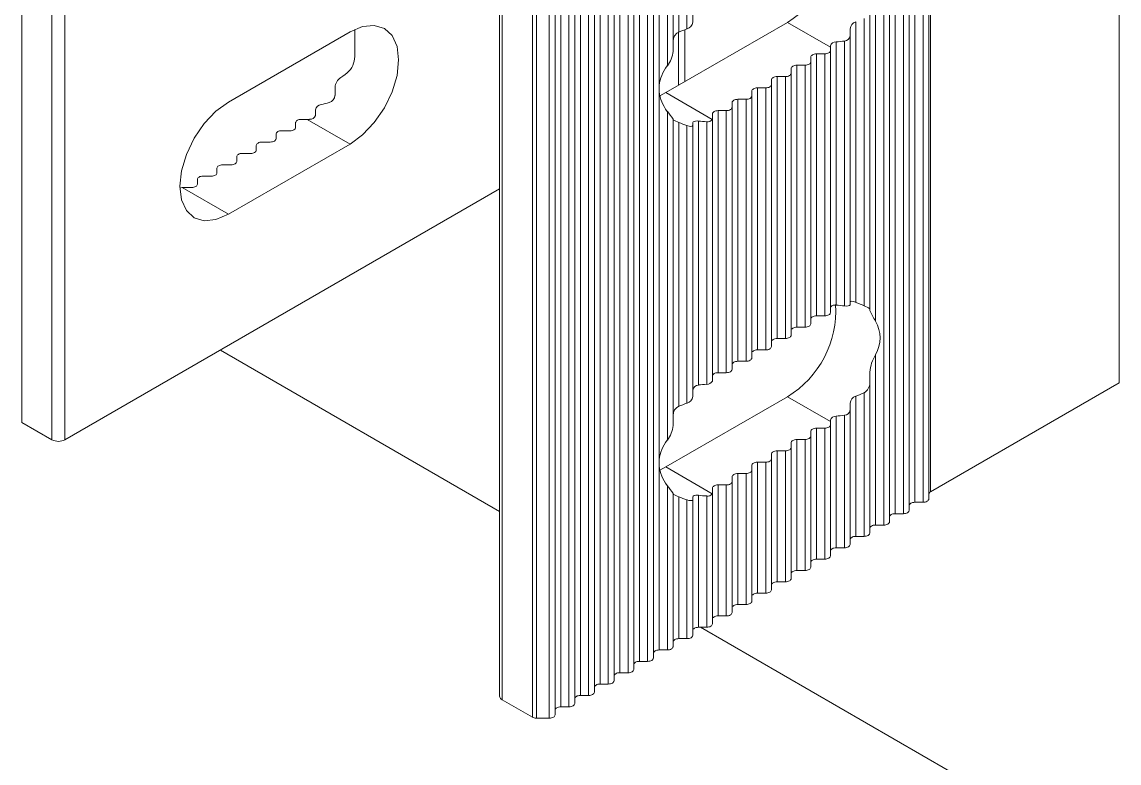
# Model space of a CAD drawing. Header units: millimetres. Extents: x 39 to 459, y 26 to 647.
# Drawn here: x 69.066 to 70.503, y 265.525 to 266.495 of the extents above; entities that cross this region are included whole.
import ezdxf

# ---------------------------------------------------------------- set-up
doc = ezdxf.new("R2010")
doc.units = ezdxf.units.MM
doc.layers.add('ANTET', color=7, linetype='Continuous')

# ---------------------------------------------------------------- blocks, each defined once
blk = doc.blocks.new('Griyaj Montajı')
at = {"color": 7, "linetype": 'Continuous', "lineweight": 15}
for p, q in [((11053.4576, 2158.6993), (11053.4576, 2157.7195)), ((11052.021, 2158.6476), (11052.021, 2157.6678)), ((11052.0603, 2158.625), (11052.0603, 2157.6451)), ((11052.0773, 2158.625), (11052.0773, 2157.6451)), ((11053.2106, 2158.5567), (11053.2106, 2157.5769)), ((11053.1902, 2158.5431), (11053.1902, 2157.5633)), ((11053.2009, 2158.5431), (11053.2009, 2157.5633)), ((11053.2084, 2158.5475), (11053.2084, 2157.5676)), ((11053.1644, 2158.5283), (11053.1644, 2157.5484)), ((11053.1752, 2158.5283), (11053.1752, 2157.5484)), ((11053.1827, 2158.5326), (11053.1827, 2157.5528)), ((11053.1494, 2158.5134), (11053.1494, 2157.5336)), ((11053.1569, 2158.5177), (11053.1569, 2157.5379)), ((11052.8993, 2158.369), (11052.8993, 2158.1917)), ((11052.8736, 2158.3542), (11052.8736, 2158.1537)), ((11052.8811, 2158.3647), (11052.8811, 2158.1789)), ((11052.8918, 2158.3647), (11052.8918, 2158.183)), ((11052.8553, 2158.3498), (11052.8553, 2158.1091)), ((11052.8661, 2158.3498), (11052.8661, 2158.1347)), ((11052.8296, 2158.335), (11052.8296, 2157.3551)), ((11052.8403, 2158.335), (11052.8403, 2157.3551)), ((11052.8478, 2158.3393), (11052.8478, 2157.3595)), ((11052.8038, 2158.3201), (11052.8038, 2157.3403)), ((11052.8146, 2158.3201), (11052.8146, 2157.3403)), ((11052.8221, 2158.3244), (11052.8221, 2157.3446)), ((11052.778, 2158.3052), (11052.778, 2157.3254)), ((11052.7888, 2158.3052), (11052.7888, 2157.3254)), ((11052.7963, 2158.3096), (11052.7963, 2157.3297)), ((11052.6465, 2158.2894), (11052.6465, 2157.3096)), ((11052.65, 2158.2845), (11052.65, 2157.3047)), ((11052.7523, 2158.2904), (11052.7523, 2157.3105)), ((11052.763, 2158.2904), (11052.763, 2157.3105)), ((11052.7705, 2158.2947), (11052.7705, 2157.3148)), ((11052.7265, 2158.2755), (11052.7265, 2157.2956)), ((11052.7373, 2158.2755), (11052.7373, 2157.2956)), ((11052.7448, 2158.2798), (11052.7448, 2157.3)), ((11052.6893, 2158.2619), (11052.6893, 2157.282)), ((11052.6946, 2158.2606), (11052.6946, 2157.2808)), ((11052.7115, 2158.2606), (11052.7115, 2157.2808)), ((11052.719, 2158.265), (11052.719, 2157.2851)), ((11053.1386, 2158.2464), (11053.1386, 2157.8006)), ((11053.1236, 2158.1967), (11053.1236, 2157.8205)), ((11053.1311, 2158.2094), (11053.1311, 2157.8165)), ((11052.4567, 2158.1501), (11052.4567, 2158.1823)), ((11053.0234, 2158.1914), (11052.8643, 2158.0996)), ((11053.0796, 2158.1589), (11053.0234, 2158.1914)), ((11053.1054, 2158.1829), (11053.1054, 2158.1741)), ((11053.1129, 2158.1921), (11053.1129, 2157.8251)), ((11052.4506, 2158.1791), (11052.2915, 2158.0873)), ((11053.0979, 2158.1672), (11053.0979, 2157.8203)), ((11053.1054, 2158.1741), (11053.1054, 2157.822)), ((11053.0796, 2158.1609), (11053.0796, 2158.1589)), ((11053.0796, 2158.1589), (11053.0796, 2158.1547)), ((11053.0796, 2158.1547), (11053.0796, 2157.8117)), ((11053.0871, 2158.166), (11053.0871, 2157.8215)), ((11053.0539, 2158.146), (11053.0539, 2158.1398)), ((11053.0539, 2158.1398), (11053.0539, 2157.7969)), ((11053.0721, 2158.1503), (11053.0614, 2158.1503)), ((11053.0614, 2158.1503), (11053.0614, 2157.8074)), ((11053.0721, 2158.1503), (11053.0721, 2157.8074)), ((11053.0281, 2158.1311), (11053.0281, 2158.1249)), ((11053.0281, 2158.1249), (11053.0281, 2157.782)), ((11053.0464, 2158.1355), (11053.0356, 2158.1355)), ((11053.0356, 2158.1355), (11053.0356, 2157.7925)), ((11053.0464, 2158.1355), (11053.0464, 2157.7925)), ((11053.0024, 2158.1163), (11053.0024, 2158.1101)), ((11053.0024, 2158.1101), (11053.0024, 2157.7671)), ((11053.0206, 2158.1206), (11053.0099, 2158.1206)), ((11053.0099, 2158.1206), (11053.0099, 2157.7777)), ((11053.0206, 2158.1206), (11053.0206, 2157.7777)), ((11052.8553, 2158.1007), (11052.8553, 2157.6192)), ((11052.8643, 2158.0996), (11052.8561, 2158.0955)), ((11052.9249, 2158.0646), (11052.8643, 2158.0996)), ((11052.9766, 2158.1014), (11052.9766, 2158.0952)), ((11052.9766, 2158.0952), (11052.9766, 2157.7522)), ((11052.9949, 2158.1057), (11052.9841, 2158.1057)), ((11052.9841, 2158.1057), (11052.9841, 2157.7628)), ((11052.9949, 2158.1057), (11052.9949, 2157.7628)), ((11052.9508, 2158.0865), (11052.9508, 2158.0803)), ((11052.9691, 2158.0909), (11052.9583, 2158.0909)), ((11052.9583, 2158.0909), (11052.9583, 2157.7479)), ((11052.9691, 2158.0909), (11052.9691, 2157.7479)), ((11052.8661, 2158.075), (11052.8661, 2157.6448)), ((11052.9251, 2158.0717), (11052.9251, 2158.0655)), ((11052.9433, 2158.076), (11052.9326, 2158.076)), ((11052.9326, 2158.076), (11052.9326, 2157.733)), ((11052.9433, 2158.076), (11052.9433, 2157.733)), ((11052.9508, 2158.0803), (11052.9508, 2157.7374)), ((11052.3794, 2158.0603), (11052.3794, 2158.0541)), ((11052.3943, 2158.0646), (11052.3869, 2158.0646)), ((11052.3943, 2158.0646), (11052.4506, 2158.0321)), ((11052.8736, 2158.0647), (11052.8736, 2157.6638)), ((11052.8811, 2158.0606), (11052.8811, 2157.689)), ((11052.8918, 2158.0565), (11052.8918, 2157.6931)), ((11052.8993, 2158.0564), (11052.8993, 2157.7018)), ((11052.9068, 2158.0624), (11052.9068, 2157.7169)), ((11052.9176, 2158.0615), (11052.9176, 2157.7178)), ((11052.9251, 2158.0655), (11052.9251, 2157.7225)), ((11052.3537, 2158.0454), (11052.3537, 2158.0392)), ((11052.3719, 2158.0498), (11052.3612, 2158.0498)), ((11052.4506, 2158.0321), (11052.2915, 2157.9403)), ((11052.3279, 2158.0306), (11052.3279, 2158.0243)), ((11052.3462, 2158.0349), (11052.3354, 2158.0349)), ((11052.3022, 2158.0157), (11052.3022, 2158.0095)), ((11052.3204, 2158.02), (11052.3097, 2158.02)), ((11052.2764, 2158.0008), (11052.2764, 2157.9946)), ((11052.2947, 2158.0052), (11052.2839, 2158.0052)), ((11052.2507, 2157.986), (11052.2507, 2157.9797)), ((11052.2689, 2157.9903), (11052.2582, 2157.9903)), ((11052.6465, 2157.9738), (11052.0773, 2157.6451)), ((11052.2308, 2157.9753), (11052.2915, 2157.9403)), ((11052.2432, 2157.9754), (11052.2324, 2157.9754)), ((11053.1311, 2157.8145), (11053.1311, 2157.8165)), ((11053.0721, 2157.8074), (11053.0614, 2157.8074)), ((11053.0464, 2157.7925), (11053.0356, 2157.7925)), ((11053.0206, 2157.7777), (11053.0099, 2157.7777)), ((11052.2808, 2157.7626), (11052.6465, 2157.5515)), ((11052.9949, 2157.7628), (11052.9841, 2157.7628)), ((11053.1386, 2157.7564), (11053.1386, 2157.5336)), ((11052.9691, 2157.7479), (11052.9583, 2157.7479)), ((11052.9433, 2157.733), (11052.9326, 2157.733)), ((11053.1311, 2157.7195), (11053.1311, 2157.7339)), ((11053.1311, 2157.7195), (11053.1311, 2157.523)), ((11053.4576, 2157.7195), (11053.2106, 2157.5769)), ((11053.0234, 2157.7015), (11052.8643, 2157.6097)), ((11053.0796, 2157.669), (11053.0234, 2157.7015)), ((11053.1054, 2157.6842), (11053.1054, 2157.693)), ((11053.1129, 2157.7022), (11053.1129, 2157.5187)), ((11053.1236, 2157.7068), (11053.1236, 2157.5187)), ((11053.1054, 2157.6842), (11053.1054, 2157.5081)), ((11052.0603, 2157.6451), (11052.021, 2157.6678)), ((11053.0796, 2157.669), (11053.0796, 2157.671)), ((11053.0796, 2157.669), (11053.0796, 2157.6647)), ((11053.0796, 2157.6647), (11053.0796, 2157.4933)), ((11053.0871, 2157.6761), (11053.0871, 2157.5038)), ((11053.0979, 2157.6772), (11053.0979, 2157.5038)), ((11053.0539, 2157.6561), (11053.0539, 2157.6499)), ((11053.0539, 2157.6499), (11053.0539, 2157.4784)), ((11053.0721, 2157.6604), (11053.0614, 2157.6604)), ((11053.0614, 2157.6604), (11053.0614, 2157.4889)), ((11053.0721, 2157.6604), (11053.0721, 2157.4889)), ((11053.0281, 2157.6412), (11053.0281, 2157.635)), ((11053.0464, 2157.6455), (11053.0356, 2157.6455)), ((11053.0356, 2157.6455), (11053.0356, 2157.4741)), ((11053.0464, 2157.6455), (11053.0464, 2157.4741)), ((11053.0024, 2157.6264), (11053.0024, 2157.6201)), ((11053.0206, 2157.6307), (11053.0099, 2157.6307)), ((11053.0099, 2157.6307), (11053.0099, 2157.4592)), ((11053.0206, 2157.6307), (11053.0206, 2157.4592)), ((11053.0281, 2157.635), (11053.0281, 2157.4635)), ((11052.8553, 2157.6107), (11052.8553, 2157.37)), ((11052.8561, 2157.6056), (11052.8643, 2157.6097)), ((11052.9249, 2157.5746), (11052.8643, 2157.6097)), ((11052.9766, 2157.6115), (11052.9766, 2157.6053)), ((11052.9949, 2157.6158), (11052.9841, 2157.6158)), ((11052.9841, 2157.6158), (11052.9841, 2157.4443)), ((11052.9949, 2157.6158), (11052.9949, 2157.4443)), ((11053.0024, 2157.6201), (11053.0024, 2157.4487)), ((11052.9508, 2157.5966), (11052.9508, 2157.5904)), ((11052.9691, 2157.6009), (11052.9583, 2157.6009)), ((11052.9583, 2157.6009), (11052.9583, 2157.4295)), ((11052.9691, 2157.6009), (11052.9691, 2157.4295)), ((11052.9766, 2157.6053), (11052.9766, 2157.4338)), ((11052.8661, 2157.5851), (11052.8661, 2157.37)), ((11052.9251, 2157.5817), (11052.9251, 2157.5755)), ((11052.9433, 2157.5861), (11052.9326, 2157.5861)), ((11052.9326, 2157.5861), (11052.9326, 2157.4146)), ((11052.9433, 2157.5861), (11052.9433, 2157.4146)), ((11052.9508, 2157.5904), (11052.9508, 2157.4189)), ((11052.8736, 2157.5748), (11052.8736, 2157.3743)), ((11052.8811, 2157.5707), (11052.8811, 2157.3849)), ((11052.8918, 2157.5666), (11052.8918, 2157.3849)), ((11052.8993, 2157.5665), (11052.8993, 2157.3892)), ((11052.9068, 2157.5725), (11052.9068, 2157.3997)), ((11052.9176, 2157.5716), (11052.9176, 2157.3997)), ((11052.9251, 2157.5755), (11052.9251, 2157.4041)), ((11053.1902, 2157.5633), (11053.2009, 2157.5633)), ((11053.1644, 2157.5484), (11053.1752, 2157.5484)), ((11053.1386, 2157.5336), (11053.1494, 2157.5336)), ((11053.1129, 2157.5187), (11053.1236, 2157.5187)), ((11053.0871, 2157.5038), (11053.0979, 2157.5038)), ((11053.0614, 2157.4889), (11053.0721, 2157.4889)), ((11053.0356, 2157.4741), (11053.0464, 2157.4741)), ((11053.0099, 2157.4592), (11053.0206, 2157.4592)), ((11052.9841, 2157.4443), (11052.9949, 2157.4443)), ((11052.9583, 2157.4295), (11052.9691, 2157.4295)), ((11052.9326, 2157.4146), (11052.9433, 2157.4146)), ((11052.9068, 2157.3997), (11052.9176, 2157.3997)), ((11052.9095, 2157.3997), (11062.0951, 2152.097)), ((11052.8811, 2157.3849), (11052.8918, 2157.3849)), ((11052.8553, 2157.37), (11052.8661, 2157.37)), ((11052.8296, 2157.3551), (11052.8403, 2157.3551)), ((11052.8038, 2157.3403), (11052.8146, 2157.3403)), ((11052.778, 2157.3254), (11052.7888, 2157.3254)), ((11052.7523, 2157.3105), (11052.763, 2157.3105)), ((11052.65, 2157.3047), (11052.6893, 2157.282)), ((11052.7265, 2157.2956), (11052.7373, 2157.2956)), ((11052.6946, 2157.2808), (11052.7115, 2157.2808))]:
    blk.add_line(p, q, dxfattribs=at)
at = {"color": 8, "linetype": 'Continuous', "lineweight": 15}
for p, q in [((11052.889, 2158.182), (11052.889, 2158.1139)), ((11052.8805, 2158.179), (11052.8805, 2158.109))]:
    blk.add_line(p, q, dxfattribs=at)
at = {"color": 7, "linetype": 'Continuous', "lineweight": 15, "flags": 128}
for points in [[(11052.4506, 2158.0321), (11052.4671, 2158.0442), (11052.4824, 2158.0604), (11052.4956, 2158.0796), (11052.5057, 2158.1007), (11052.5121, 2158.1221), (11052.5142, 2158.1424), (11052.5121, 2158.1601), (11052.5057, 2158.1742), (11052.4956, 2158.1836), (11052.4824, 2158.1876), (11052.4671, 2158.1861), (11052.4506, 2158.1791)], [(11052.8736, 2158.1671), (11052.8741, 2158.1704), (11052.8756, 2158.1739), (11052.8785, 2158.1773), (11052.8811, 2158.1789), (11052.8811, 2158.1789)], [(11053.0796, 2158.1547), (11053.0795, 2158.1538), (11053.0791, 2158.153), (11053.0784, 2158.1523), (11053.0774, 2158.1516), (11053.0763, 2158.1511), (11053.075, 2158.1507), (11053.0736, 2158.1504), (11053.0721, 2158.1503)], [(11053.0539, 2158.1398), (11053.0537, 2158.139), (11053.0533, 2158.1381), (11053.0526, 2158.1374), (11053.0517, 2158.1367), (11053.0505, 2158.1362), (11053.0492, 2158.1358), (11053.0478, 2158.1356), (11053.0464, 2158.1355)], [(11053.0614, 2158.1503), (11053.0599, 2158.1503), (11053.0585, 2158.15), (11053.0572, 2158.1496), (11053.0561, 2158.1491), (11053.0551, 2158.1484), (11053.0544, 2158.1477), (11053.054, 2158.1469), (11053.0539, 2158.146)], [(11053.0281, 2158.1249), (11053.028, 2158.1241), (11053.0275, 2158.1233), (11053.0269, 2158.1225), (11053.0259, 2158.1219), (11053.0248, 2158.1213), (11053.0235, 2158.1209), (11053.0221, 2158.1207), (11053.0206, 2158.1206)], [(11053.0356, 2158.1355), (11053.0342, 2158.1354), (11053.0327, 2158.1351), (11053.0315, 2158.1347), (11053.0303, 2158.1342), (11053.0294, 2158.1335), (11053.0287, 2158.1328), (11053.0283, 2158.132), (11053.0281, 2158.1311)], [(11053.0024, 2158.1101), (11053.0022, 2158.1092), (11053.0018, 2158.1084), (11053.0011, 2158.1077), (11053.0002, 2158.107), (11052.999, 2158.1065), (11052.9977, 2158.1061), (11052.9963, 2158.1058), (11052.9949, 2158.1057)], [(11053.0099, 2158.1206), (11053.0084, 2158.1205), (11053.007, 2158.1203), (11053.0057, 2158.1199), (11053.0046, 2158.1193), (11053.0036, 2158.1187), (11053.0029, 2158.1179), (11053.0025, 2158.1171), (11053.0024, 2158.1163)], [(11052.431, 2158.0959), (11052.431, 2158.0995), (11052.431, 2158.1031), (11052.431, 2158.1067)], [(11052.8553, 2158.1007), (11052.8552, 2158.1071), (11052.8553, 2158.1091)], [(11052.9766, 2158.0952), (11052.9765, 2158.0944), (11052.976, 2158.0935), (11052.9753, 2158.0928), (11052.9744, 2158.0921), (11052.9733, 2158.0916), (11052.972, 2158.0912), (11052.9706, 2158.0909), (11052.9691, 2158.0909)], [(11052.9841, 2158.1057), (11052.9826, 2158.1057), (11052.9812, 2158.1054), (11052.9799, 2158.105), (11052.9788, 2158.1045), (11052.9779, 2158.1038), (11052.9772, 2158.1031), (11052.9767, 2158.1022), (11052.9766, 2158.1014)], [(11052.2915, 2158.0873), (11052.275, 2158.0753), (11052.2597, 2158.0591), (11052.2465, 2158.0398), (11052.2364, 2158.0187), (11052.23, 2157.9973), (11052.2279, 2157.977), (11052.23, 2157.9593), (11052.2364, 2157.9452), (11052.2465, 2157.9358), (11052.2597, 2157.9318), (11052.275, 2157.9333), (11052.2915, 2157.9403)], [(11052.9583, 2158.0909), (11052.9569, 2158.0908), (11052.9555, 2158.0905), (11052.9542, 2158.0901), (11052.953, 2158.0896), (11052.9521, 2158.0889), (11052.9514, 2158.0882), (11052.951, 2158.0874), (11052.9508, 2158.0865)], [(11052.4052, 2158.0697), (11052.4052, 2158.0721), (11052.4052, 2158.0746), (11052.4052, 2158.0771)], [(11052.9326, 2158.076), (11052.9311, 2158.0759), (11052.9297, 2158.0757), (11052.9284, 2158.0753), (11052.9273, 2158.0747), (11052.9264, 2158.0741), (11052.9257, 2158.0733), (11052.9252, 2158.0725), (11052.9251, 2158.0717)], [(11052.9508, 2158.0803), (11052.9507, 2158.0795), (11052.9503, 2158.0787), (11052.9496, 2158.0779), (11052.9486, 2158.0773), (11052.9475, 2158.0767), (11052.9462, 2158.0763), (11052.9448, 2158.0761), (11052.9433, 2158.076)], [(11052.3794, 2158.0541), (11052.3793, 2158.0532), (11052.3789, 2158.0524), (11052.3782, 2158.0517), (11052.3772, 2158.051), (11052.3761, 2158.0505), (11052.3748, 2158.0501), (11052.3734, 2158.0498), (11052.3719, 2158.0498)], [(11052.3869, 2158.0646), (11052.3855, 2158.0645), (11052.3841, 2158.0643), (11052.3828, 2158.0639), (11052.3816, 2158.0634), (11052.3807, 2158.0627), (11052.38, 2158.062), (11052.3796, 2158.0611), (11052.3794, 2158.0603)], [(11052.8993, 2158.0564), (11052.8992, 2158.0561), (11052.8985, 2158.0556), (11052.8969, 2158.0554), (11052.8947, 2158.0557), (11052.8918, 2158.0565)], [(11052.9068, 2158.0624), (11052.9053, 2158.0626), (11052.903, 2158.0624), (11052.9011, 2158.062), (11052.8998, 2158.0613), (11052.8993, 2158.0603)], [(11052.8993, 2158.0603), (11052.8993, 2158.059), (11052.8993, 2158.0577), (11052.8993, 2158.0564)], [(11052.3537, 2158.0392), (11052.3535, 2158.0384), (11052.3531, 2158.0376), (11052.3524, 2158.0368), (11052.3515, 2158.0362), (11052.3504, 2158.0356), (11052.3491, 2158.0352), (11052.3477, 2158.035), (11052.3462, 2158.0349)], [(11052.3612, 2158.0498), (11052.3597, 2158.0497), (11052.3583, 2158.0494), (11052.357, 2158.049), (11052.3559, 2158.0485), (11052.355, 2158.0478), (11052.3543, 2158.0471), (11052.3538, 2158.0463), (11052.3537, 2158.0454)], [(11052.3279, 2158.0243), (11052.3278, 2158.0235), (11052.3274, 2158.0227), (11052.3267, 2158.0219), (11052.3257, 2158.0213), (11052.3246, 2158.0207), (11052.3233, 2158.0203), (11052.3219, 2158.0201), (11052.3204, 2158.02)], [(11052.3354, 2158.0349), (11052.334, 2158.0348), (11052.3326, 2158.0346), (11052.3313, 2158.0342), (11052.3301, 2158.0336), (11052.3292, 2158.033), (11052.3285, 2158.0322), (11052.3281, 2158.0314), (11052.3279, 2158.0306)], [(11052.3022, 2158.0095), (11052.302, 2158.0086), (11052.3016, 2158.0078), (11052.3009, 2158.0071), (11052.3, 2158.0064), (11052.2988, 2158.0059), (11052.2975, 2158.0055), (11052.2961, 2158.0052), (11052.2947, 2158.0052)], [(11052.3097, 2158.02), (11052.3082, 2158.0199), (11052.3068, 2158.0197), (11052.3055, 2158.0193), (11052.3044, 2158.0188), (11052.3034, 2158.0181), (11052.3027, 2158.0173), (11052.3023, 2158.0165), (11052.3022, 2158.0157)], [(11052.2764, 2157.9946), (11052.2763, 2157.9938), (11052.2758, 2157.993), (11052.2752, 2157.9922), (11052.2742, 2157.9915), (11052.2731, 2157.991), (11052.2718, 2157.9906), (11052.2704, 2157.9904), (11052.2689, 2157.9903)], [(11052.2839, 2158.0052), (11052.2825, 2158.0051), (11052.281, 2158.0048), (11052.2798, 2158.0044), (11052.2786, 2158.0039), (11052.2777, 2158.0032), (11052.277, 2158.0025), (11052.2766, 2158.0017), (11052.2764, 2158.0008)], [(11052.2582, 2157.9903), (11052.2567, 2157.9902), (11052.2553, 2157.99), (11052.254, 2157.9896), (11052.2529, 2157.989), (11052.2519, 2157.9884), (11052.2512, 2157.9876), (11052.2508, 2157.9868), (11052.2507, 2157.986)], [(11052.2279, 2157.9745), (11052.2291, 2157.975), (11052.2308, 2157.9753)], [(11052.2507, 2157.9797), (11052.2505, 2157.9789), (11052.2501, 2157.9781), (11052.2494, 2157.9773), (11052.2485, 2157.9767), (11052.2473, 2157.9761), (11052.246, 2157.9757), (11052.2446, 2157.9755), (11052.2432, 2157.9754)], [(11053.1129, 2157.8251), (11053.1123, 2157.8253), (11053.1099, 2157.826), (11053.1076, 2157.8264), (11053.106, 2157.8263), (11053.1054, 2157.8256), (11053.1054, 2157.8256)], [(11053.0796, 2157.8117), (11053.0795, 2157.8109), (11053.0791, 2157.8101), (11053.0784, 2157.8093), (11053.0774, 2157.8087), (11053.0763, 2157.8081), (11053.075, 2157.8077), (11053.0736, 2157.8075), (11053.0721, 2157.8074)], [(11053.0871, 2157.8215), (11053.0855, 2157.8215), (11053.0832, 2157.8212), (11053.0813, 2157.8204), (11053.0801, 2157.8193), (11053.0796, 2157.8179)], [(11053.1054, 2157.822), (11053.1053, 2157.8216), (11053.1044, 2157.8209), (11053.1028, 2157.8203), (11053.1005, 2157.8201), (11053.0979, 2157.8203), (11053.0979, 2157.8203)], [(11053.0539, 2157.7969), (11053.0537, 2157.796), (11053.0533, 2157.7952), (11053.0526, 2157.7945), (11053.0517, 2157.7938), (11053.0505, 2157.7933), (11053.0492, 2157.7929), (11053.0478, 2157.7926), (11053.0464, 2157.7925)], [(11053.0614, 2157.8074), (11053.0599, 2157.8073), (11053.0585, 2157.8071), (11053.0572, 2157.8067), (11053.0561, 2157.8061), (11053.0551, 2157.8055), (11053.0544, 2157.8047), (11053.054, 2157.8039), (11053.0539, 2157.8031)], [(11053.0281, 2157.782), (11053.028, 2157.7811), (11053.0275, 2157.7803), (11053.0269, 2157.7796), (11053.0259, 2157.7789), (11053.0248, 2157.7784), (11053.0235, 2157.778), (11053.0221, 2157.7777), (11053.0206, 2157.7777)], [(11053.0356, 2157.7925), (11053.0342, 2157.7924), (11053.0327, 2157.7922), (11053.0315, 2157.7918), (11053.0303, 2157.7913), (11053.0294, 2157.7906), (11053.0287, 2157.7899), (11053.0283, 2157.789), (11053.0281, 2157.7882)], [(11053.0024, 2157.7671), (11053.0022, 2157.7663), (11053.0018, 2157.7655), (11053.0011, 2157.7647), (11053.0002, 2157.7641), (11052.999, 2157.7635), (11052.9977, 2157.7631), (11052.9963, 2157.7629), (11052.9949, 2157.7628)], [(11053.0099, 2157.7777), (11053.0084, 2157.7776), (11053.007, 2157.7773), (11053.0057, 2157.7769), (11053.0046, 2157.7764), (11053.0036, 2157.7757), (11053.0029, 2157.775), (11053.0025, 2157.7742), (11053.0024, 2157.7733)], [(11052.9766, 2157.7522), (11052.9765, 2157.7514), (11052.976, 2157.7506), (11052.9753, 2157.7498), (11052.9744, 2157.7492), (11052.9733, 2157.7486), (11052.972, 2157.7482), (11052.9706, 2157.748), (11052.9691, 2157.7479)], [(11052.9841, 2157.7628), (11052.9826, 2157.7627), (11052.9812, 2157.7625), (11052.9799, 2157.7621), (11052.9788, 2157.7615), (11052.9779, 2157.7609), (11052.9772, 2157.7601), (11052.9767, 2157.7593), (11052.9766, 2157.7585)], [(11052.9508, 2157.7374), (11052.9507, 2157.7365), (11052.9503, 2157.7357), (11052.9496, 2157.735), (11052.9486, 2157.7343), (11052.9475, 2157.7338), (11052.9462, 2157.7334), (11052.9448, 2157.7331), (11052.9433, 2157.733)], [(11052.9583, 2157.7479), (11052.9569, 2157.7478), (11052.9555, 2157.7476), (11052.9542, 2157.7472), (11052.953, 2157.7467), (11052.9521, 2157.746), (11052.9514, 2157.7452), (11052.951, 2157.7444), (11052.9508, 2157.7436)], [(11052.9326, 2157.733), (11052.9311, 2157.733), (11052.9297, 2157.7327), (11052.9284, 2157.7323), (11052.9273, 2157.7318), (11052.9264, 2157.7311), (11052.9257, 2157.7304), (11052.9252, 2157.7296), (11052.9251, 2157.7287)], [(11053.0796, 2157.6647), (11053.0795, 2157.6639), (11053.0791, 2157.6631), (11053.0784, 2157.6623), (11053.0774, 2157.6617), (11053.0763, 2157.6611), (11053.075, 2157.6607), (11053.0736, 2157.6605), (11053.0721, 2157.6604)], [(11053.0539, 2157.6499), (11053.0537, 2157.649), (11053.0533, 2157.6482), (11053.0526, 2157.6475), (11053.0517, 2157.6468), (11053.0505, 2157.6463), (11053.0492, 2157.6459), (11053.0478, 2157.6456), (11053.0464, 2157.6455)], [(11053.0614, 2157.6604), (11053.0599, 2157.6603), (11053.0585, 2157.6601), (11053.0572, 2157.6597), (11053.0561, 2157.6592), (11053.0551, 2157.6585), (11053.0544, 2157.6577), (11053.054, 2157.6569), (11053.0539, 2157.6561)], [(11053.0356, 2157.6455), (11053.0342, 2157.6455), (11053.0327, 2157.6452), (11053.0315, 2157.6448), (11053.0303, 2157.6443), (11053.0294, 2157.6436), (11053.0287, 2157.6429), (11053.0283, 2157.6421), (11053.0281, 2157.6412)], [(11053.0099, 2157.6307), (11053.0084, 2157.6306), (11053.007, 2157.6304), (11053.0057, 2157.63), (11053.0046, 2157.6294), (11053.0036, 2157.6288), (11053.0029, 2157.628), (11053.0025, 2157.6272), (11053.0024, 2157.6264)], [(11053.0281, 2157.635), (11053.028, 2157.6342), (11053.0275, 2157.6334), (11053.0269, 2157.6326), (11053.0259, 2157.6319), (11053.0248, 2157.6314), (11053.0235, 2157.631), (11053.0221, 2157.6308), (11053.0206, 2157.6307)], [(11052.8553, 2157.6192), (11052.8552, 2157.6181), (11052.8553, 2157.6107)], [(11052.9841, 2157.6158), (11052.9826, 2157.6157), (11052.9812, 2157.6155), (11052.9799, 2157.6151), (11052.9788, 2157.6145), (11052.9779, 2157.6139), (11052.9772, 2157.6131), (11052.9767, 2157.6123), (11052.9766, 2157.6115)], [(11053.0024, 2157.6201), (11053.0022, 2157.6193), (11053.0018, 2157.6185), (11053.0011, 2157.6177), (11053.0002, 2157.6171), (11052.999, 2157.6165), (11052.9977, 2157.6161), (11052.9963, 2157.6159), (11052.9949, 2157.6158)], [(11052.9583, 2157.6009), (11052.9569, 2157.6009), (11052.9555, 2157.6006), (11052.9542, 2157.6002), (11052.953, 2157.5997), (11052.9521, 2157.599), (11052.9514, 2157.5983), (11052.951, 2157.5975), (11052.9508, 2157.5966)], [(11052.9766, 2157.6053), (11052.9765, 2157.6044), (11052.976, 2157.6036), (11052.9753, 2157.6029), (11052.9744, 2157.6022), (11052.9733, 2157.6017), (11052.972, 2157.6013), (11052.9706, 2157.601), (11052.9691, 2157.6009)], [(11052.9326, 2157.5861), (11052.9311, 2157.586), (11052.9297, 2157.5857), (11052.9284, 2157.5853), (11052.9273, 2157.5848), (11052.9264, 2157.5841), (11052.9257, 2157.5834), (11052.9252, 2157.5826), (11052.9251, 2157.5817)], [(11052.9508, 2157.5904), (11052.9507, 2157.5896), (11052.9503, 2157.5887), (11052.9496, 2157.588), (11052.9486, 2157.5873), (11052.9475, 2157.5868), (11052.9462, 2157.5864), (11052.9448, 2157.5862), (11052.9433, 2157.5861)], [(11052.8918, 2157.5666), (11052.892, 2157.5665), (11052.8944, 2157.5658), (11052.8967, 2157.5655), (11052.8985, 2157.5656), (11052.8993, 2157.5663), (11052.8993, 2157.5665)], [(11052.8993, 2157.5704), (11052.8994, 2157.5707), (11052.9, 2157.5715), (11052.9014, 2157.5722), (11052.9035, 2157.5726), (11052.906, 2157.5726), (11052.9068, 2157.5725)], [(11052.8993, 2157.5665), (11052.8993, 2157.5677), (11052.8993, 2157.569), (11052.8993, 2157.5704)], [(11053.2009, 2157.5633), (11053.2024, 2157.5634), (11053.2038, 2157.5636), (11053.2051, 2157.564), (11053.2062, 2157.5646), (11053.2072, 2157.5652), (11053.2078, 2157.566), (11053.2083, 2157.5668), (11053.2084, 2157.5676)], [(11053.1752, 2157.5484), (11053.1766, 2157.5485), (11053.178, 2157.5488), (11053.1793, 2157.5492), (11053.1805, 2157.5497), (11053.1814, 2157.5503), (11053.1821, 2157.5511), (11053.1825, 2157.5519), (11053.1827, 2157.5528)], [(11053.1827, 2157.559), (11053.1828, 2157.5598), (11053.1832, 2157.5606), (11053.1839, 2157.5614), (11053.1849, 2157.562), (11053.186, 2157.5626), (11053.1873, 2157.563), (11053.1887, 2157.5632), (11053.1902, 2157.5633)], [(11053.1494, 2157.5336), (11053.1509, 2157.5336), (11053.1523, 2157.5339), (11053.1536, 2157.5343), (11053.1547, 2157.5348), (11053.1556, 2157.5355), (11053.1563, 2157.5362), (11053.1568, 2157.537), (11053.1569, 2157.5379)], [(11053.1569, 2157.5441), (11053.157, 2157.5449), (11053.1575, 2157.5458), (11053.1582, 2157.5465), (11053.1591, 2157.5472), (11053.1602, 2157.5477), (11053.1615, 2157.5481), (11053.1629, 2157.5483), (11053.1644, 2157.5484)], [(11053.1236, 2157.5187), (11053.1251, 2157.5188), (11053.1265, 2157.519), (11053.1278, 2157.5194), (11053.129, 2157.52), (11053.1299, 2157.5206), (11053.1306, 2157.5214), (11053.131, 2157.5222), (11053.1311, 2157.523)], [(11053.1311, 2157.5292), (11053.1313, 2157.5301), (11053.1317, 2157.5309), (11053.1324, 2157.5316), (11053.1333, 2157.5323), (11053.1345, 2157.5328), (11053.1358, 2157.5332), (11053.1372, 2157.5335), (11053.1386, 2157.5336)], [(11053.0979, 2157.5038), (11053.0994, 2157.5039), (11053.1008, 2157.5041), (11053.1021, 2157.5045), (11053.1032, 2157.5051), (11053.1041, 2157.5057), (11053.1048, 2157.5065), (11053.1052, 2157.5073), (11053.1054, 2157.5081)], [(11053.1054, 2157.5144), (11053.1055, 2157.5152), (11053.106, 2157.516), (11053.1067, 2157.5168), (11053.1076, 2157.5174), (11053.1087, 2157.518), (11053.11, 2157.5184), (11053.1114, 2157.5186), (11053.1129, 2157.5187)], [(11053.0721, 2157.4889), (11053.0736, 2157.489), (11053.075, 2157.4893), (11053.0763, 2157.4897), (11053.0774, 2157.4902), (11053.0784, 2157.4909), (11053.0791, 2157.4916), (11053.0795, 2157.4924), (11053.0796, 2157.4933)], [(11053.0796, 2157.4995), (11053.0798, 2157.5003), (11053.0802, 2157.5011), (11053.0809, 2157.5019), (11053.0818, 2157.5025), (11053.083, 2157.5031), (11053.0843, 2157.5035), (11053.0857, 2157.5037), (11053.0871, 2157.5038)], [(11053.0464, 2157.4741), (11053.0478, 2157.4742), (11053.0492, 2157.4744), (11053.0505, 2157.4748), (11053.0517, 2157.4753), (11053.0526, 2157.476), (11053.0533, 2157.4767), (11053.0537, 2157.4776), (11053.0539, 2157.4784)], [(11053.0539, 2157.4846), (11053.054, 2157.4855), (11053.0544, 2157.4863), (11053.0551, 2157.487), (11053.0561, 2157.4877), (11053.0572, 2157.4882), (11053.0585, 2157.4886), (11053.0599, 2157.4889), (11053.0614, 2157.4889)], [(11053.0206, 2157.4592), (11053.0221, 2157.4593), (11053.0235, 2157.4595), (11053.0248, 2157.4599), (11053.0259, 2157.4605), (11053.0269, 2157.4611), (11053.0275, 2157.4619), (11053.028, 2157.4627), (11053.0281, 2157.4635)], [(11053.0281, 2157.4697), (11053.0283, 2157.4706), (11053.0287, 2157.4714), (11053.0294, 2157.4722), (11053.0303, 2157.4728), (11053.0315, 2157.4733), (11053.0327, 2157.4737), (11053.0342, 2157.474), (11053.0356, 2157.4741)], [(11052.9949, 2157.4443), (11052.9963, 2157.4444), (11052.9977, 2157.4447), (11052.999, 2157.4451), (11053.0002, 2157.4456), (11053.0011, 2157.4463), (11053.0018, 2157.447), (11053.0022, 2157.4478), (11053.0024, 2157.4487)], [(11053.0024, 2157.4549), (11053.0025, 2157.4557), (11053.0029, 2157.4565), (11053.0036, 2157.4573), (11053.0046, 2157.4579), (11053.0057, 2157.4585), (11053.007, 2157.4589), (11053.0084, 2157.4591), (11053.0099, 2157.4592)], [(11052.9766, 2157.44), (11052.9767, 2157.4409), (11052.9772, 2157.4417), (11052.9779, 2157.4424), (11052.9788, 2157.4431), (11052.9799, 2157.4436), (11052.9812, 2157.444), (11052.9826, 2157.4443), (11052.9841, 2157.4443)], [(11052.9508, 2157.4251), (11052.951, 2157.426), (11052.9514, 2157.4268), (11052.9521, 2157.4275), (11052.953, 2157.4282), (11052.9542, 2157.4287), (11052.9555, 2157.4291), (11052.9569, 2157.4294), (11052.9583, 2157.4295)], [(11052.9691, 2157.4295), (11052.9706, 2157.4296), (11052.972, 2157.4298), (11052.9733, 2157.4302), (11052.9744, 2157.4307), (11052.9753, 2157.4314), (11052.976, 2157.4321), (11052.9765, 2157.433), (11052.9766, 2157.4338)], [(11052.9251, 2157.4103), (11052.9252, 2157.4111), (11052.9257, 2157.4119), (11052.9264, 2157.4127), (11052.9273, 2157.4133), (11052.9284, 2157.4139), (11052.9297, 2157.4143), (11052.9311, 2157.4145), (11052.9326, 2157.4146)], [(11052.9433, 2157.4146), (11052.9448, 2157.4147), (11052.9462, 2157.4149), (11052.9475, 2157.4153), (11052.9486, 2157.4159), (11052.9496, 2157.4165), (11052.9503, 2157.4173), (11052.9507, 2157.4181), (11052.9508, 2157.4189)], [(11052.8993, 2157.3954), (11052.8995, 2157.3962), (11052.8999, 2157.3971), (11052.9006, 2157.3978), (11052.9015, 2157.3985), (11052.9027, 2157.399), (11052.904, 2157.3994), (11052.9054, 2157.3996), (11052.9068, 2157.3997)], [(11052.9176, 2157.3997), (11052.9191, 2157.3998), (11052.9205, 2157.4001), (11052.9218, 2157.4005), (11052.9229, 2157.401), (11052.9238, 2157.4017), (11052.9245, 2157.4024), (11052.9249, 2157.4032), (11052.9251, 2157.4041)], [(11052.8736, 2157.3805), (11052.8737, 2157.3814), (11052.8741, 2157.3822), (11052.8748, 2157.3829), (11052.8758, 2157.3836), (11052.8769, 2157.3841), (11052.8782, 2157.3845), (11052.8796, 2157.3848), (11052.8811, 2157.3849)], [(11052.8918, 2157.3849), (11052.8933, 2157.3849), (11052.8947, 2157.3852), (11052.896, 2157.3856), (11052.8971, 2157.3861), (11052.8981, 2157.3868), (11052.8988, 2157.3875), (11052.8992, 2157.3883), (11052.8993, 2157.3892)], [(11052.8478, 2157.3657), (11052.848, 2157.3665), (11052.8484, 2157.3673), (11052.8491, 2157.3681), (11052.85, 2157.3687), (11052.8512, 2157.3693), (11052.8524, 2157.3697), (11052.8539, 2157.3699), (11052.8553, 2157.37)], [(11052.8661, 2157.37), (11052.8675, 2157.3701), (11052.8689, 2157.3703), (11052.8702, 2157.3707), (11052.8714, 2157.3713), (11052.8723, 2157.3719), (11052.873, 2157.3727), (11052.8734, 2157.3735), (11052.8736, 2157.3743)], [(11052.8221, 2157.3508), (11052.8222, 2157.3516), (11052.8226, 2157.3524), (11052.8233, 2157.3532), (11052.8243, 2157.3539), (11052.8254, 2157.3544), (11052.8267, 2157.3548), (11052.8281, 2157.355), (11052.8296, 2157.3551)], [(11052.8403, 2157.3551), (11052.8418, 2157.3552), (11052.8432, 2157.3555), (11052.8445, 2157.3559), (11052.8456, 2157.3564), (11052.8466, 2157.357), (11052.8472, 2157.3578), (11052.8477, 2157.3586), (11052.8478, 2157.3595)], [(11052.7963, 2157.3359), (11052.7964, 2157.3368), (11052.7969, 2157.3376), (11052.7976, 2157.3383), (11052.7985, 2157.339), (11052.7996, 2157.3395), (11052.8009, 2157.3399), (11052.8023, 2157.3402), (11052.8038, 2157.3403)], [(11052.8146, 2157.3403), (11052.816, 2157.3403), (11052.8174, 2157.3406), (11052.8187, 2157.341), (11052.8199, 2157.3415), (11052.8208, 2157.3422), (11052.8215, 2157.3429), (11052.8219, 2157.3437), (11052.8221, 2157.3446)], [(11052.7705, 2157.3211), (11052.7707, 2157.3219), (11052.7711, 2157.3227), (11052.7718, 2157.3235), (11052.7727, 2157.3241), (11052.7739, 2157.3247), (11052.7752, 2157.3251), (11052.7766, 2157.3253), (11052.778, 2157.3254)], [(11052.7888, 2157.3254), (11052.7903, 2157.3255), (11052.7917, 2157.3257), (11052.793, 2157.3261), (11052.7941, 2157.3267), (11052.795, 2157.3273), (11052.7957, 2157.3281), (11052.7962, 2157.3289), (11052.7963, 2157.3297)], [(11052.7448, 2157.3062), (11052.7449, 2157.307), (11052.7454, 2157.3078), (11052.7461, 2157.3086), (11052.747, 2157.3092), (11052.7481, 2157.3098), (11052.7494, 2157.3102), (11052.7508, 2157.3104), (11052.7523, 2157.3105)], [(11052.763, 2157.3105), (11052.7645, 2157.3106), (11052.7659, 2157.3108), (11052.7672, 2157.3112), (11052.7683, 2157.3118), (11052.7693, 2157.3124), (11052.77, 2157.3132), (11052.7704, 2157.314), (11052.7705, 2157.3148)], [(11052.719, 2157.2913), (11052.7192, 2157.2922), (11052.7196, 2157.293), (11052.7203, 2157.2937), (11052.7212, 2157.2944), (11052.7224, 2157.2949), (11052.7237, 2157.2953), (11052.7251, 2157.2956), (11052.7265, 2157.2956)], [(11052.7373, 2157.2956), (11052.7387, 2157.2957), (11052.7402, 2157.296), (11052.7415, 2157.2964), (11052.7426, 2157.2969), (11052.7435, 2157.2976), (11052.7442, 2157.2983), (11052.7446, 2157.2991), (11052.7448, 2157.3)], [(11052.7115, 2157.2808), (11052.713, 2157.2809), (11052.7144, 2157.2811), (11052.7157, 2157.2815), (11052.7168, 2157.282), (11052.7178, 2157.2827), (11052.7185, 2157.2834), (11052.7189, 2157.2843), (11052.719, 2157.2851)]]:
    blk.add_lwpolyline(points, dxfattribs=at)
at = {"color": 7, "linetype": 'Continuous', "lineweight": 15}
for centre, radius, start, end in [((11052.9529, 2158.3049), 0.1336, 301.8145, 2.9514), ((11052.889, 2158.193), 0.0104, 285.8343, 352.6872), ((11053.1162, 2158.1818), 0.0109, 107.8361, 173.8614), ((11053.0973, 2158.1753), 0.00816, 274.0281, 351.5109), ((11052.8379, 2158.1568), 0.0359, 321.9022, 354.9551), ((11053.0866, 2158.1587), 0.0073, 85.733, 162.429), ((11052.4264, 2158.1476), 0.0304, 318.5972, 4.6454), ((11052.4477, 2158.1053), 0.0168, 123.4331, 175.4264), ((11052.4209, 2158.0964), 0.01, 284.5938, 357.1037), ((11052.4136, 2158.0755), 0.00857, 96.201, 169.3379), ((11052.3987, 2158.0713), 0.00672, 261.6845, 346.4775), ((11052.7769, 2158.0023), 0.1151, 32.8633, 39.2136), ((11052.046, 2156.0947), 2.1359, 66.9857, 67.2041), ((11052.9188, 2158.0691), 0.00766, 261.2408, 323.6314), ((11052.9225, 2158.0655), 0.00259, 339.5611, 359.8289), ((11052.2324, 2157.9628), 0.0126, 89.9308, 97.0043), ((11052.9553, 2157.8137), 0.1312, 301.2293, 3.7659), ((11053.1125, 2157.7908), 0.0318, 54.0041, 69.4051), ((11053.2557, 2157.8726), 0.1374, 205.0222, 211.6176), ((11053.1843, 2157.7287), 0.0534, 148.7592, 174.4834), ((11052.9176, 2157.7267), 0.00897, 270.1065, 325.0921), ((11052.9225, 2157.7225), 0.00259, 339.5611, 359.8289), ((11052.907, 2157.7091), 0.00771, 90.9186, 171.3351), ((11053.1167, 2157.7195), 0.0145, 298.7644, 0.0952), ((11052.889, 2157.7031), 0.0105, 285.9774, 352.5631), ((11053.1162, 2157.6918), 0.0109, 107.8517, 173.8458), ((11052.8866, 2157.6772), 0.013, 115.0744, 180.1572), ((11053.0975, 2157.6852), 0.00798, 272.9436, 352.5953), ((11053.0866, 2157.6688), 0.00729, 85.6614, 162.5006), ((11052.8382, 2157.6668), 0.0355, 321.747, 355.1042), ((11052.0688, 2157.6615), 0.0184, 242.6087, 297.3962), ((11052.7669, 2157.5051), 0.1274, 33.171, 38.9059), ((11052.9501, 2157.7447), 0.1873, 245.8683, 248.3595), ((11052.919, 2157.5786), 0.00717, 258.8082, 326.0641), ((11052.9225, 2157.5755), 0.00259, 339.5611, 359.8289), ((11053.2122, 2157.5735), 0.00377, 114.3843, 174.3334), ((11052.6525, 2157.3102), 0.00603, 185.6777, 245.6271), ((11052.6943, 2157.2916), 0.0108, 241.9811, 271.1321)]:
    blk.add_arc(centre, radius, start, end, dxfattribs=at)
for centre, start_param, end_param in [((11052.9566, 2158.1197), 2.104928, 2.206336), ((11053.0688, 2158.2387), 4.857186, 4.943243), ((11052.3428, 2158.1679), 5.562567, 5.702188), ((11052.9824, 2158.1049), 2.723418, 3.084132), ((11052.9824, 2158.1049), 3.199054, 3.559767), ((11052.3686, 2158.153), 5.066397, 5.158187), ((11052.3943, 2158.1381), 4.712389, 4.738832), ((11052.9566, 2158.1197), 4.07685, 4.178257), ((11052.9309, 2158.1346), 4.522374, 4.607843), ((11053.043, 2157.7636), 0.884668, 0.989594), ((11053.0688, 2157.7488), 1.339942, 1.426), ((11053.0173, 2157.7785), 5.977919, 6.588452), ((11052.9309, 2157.6447), 1.675343, 1.760812), ((11052.9566, 2157.6298), 2.104928, 2.206336), ((11053.043, 2157.7636), 5.293591, 5.398518), ((11053.0688, 2157.7488), 4.857186, 4.943243), ((11052.9824, 2157.615), 2.723418, 3.084132), ((11052.9824, 2157.615), 3.199054, 3.559767), ((11052.9566, 2157.6298), 4.07685, 4.178257), ((11052.9309, 2157.6447), 4.522374, 4.607843)]:
    blk.add_ellipse(centre, major_axis=(0.1273, 0), ratio=0.577382, start_param=start_param, end_param=end_param, dxfattribs=at)

msp = doc.modelspace()

# ---------------------------------------------------------------- block references
at = {"layer": 'ANTET', "color": 0}
msp.add_blockref('Griyaj Montajı', (-10982.9547, -1891.697), dxfattribs=at)

doc.saveas('drawing.dxf')
